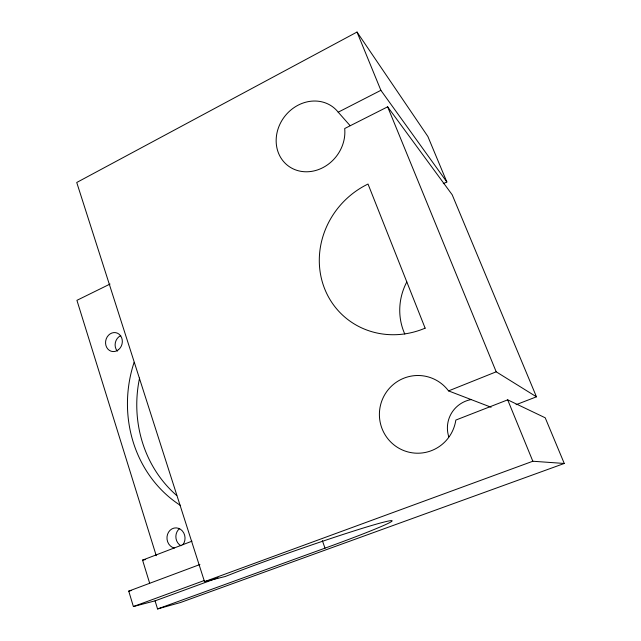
<?xml version="1.0" encoding="UTF-8"?>
<svg xmlns="http://www.w3.org/2000/svg" width="641" height="641" viewBox="0 0 641 641"><rect width="100%" height="100%" fill="white"/><g stroke="black" fill="none" stroke-linecap="round" stroke-linejoin="round"><path stroke-width="0.96" d="M443.26 183.663L446.849 181.972L427.892 136.509L357.013 32.05L76.736 182.485L204.519 581.651L225.207 576.507L240.191 570.658A101.254 3.798 -19.3 0 1 382.501 522.455A101.254 3.798 -19.3 0 1 325.003 548.159L157.558 608.95L155.074 600.849L218.036 577.781M516.093 404.695L536.461 396.811L452.193 194.776L387.645 106.823L344.682 128.545A36.97 32.643 -51.9 0 1 302.223 171.524A36.97 32.643 -51.9 0 1 281.976 120.38A36.97 32.643 -51.9 0 1 338.208 112.191L380.882 90.325L446.849 181.972M110.036 284.051L76.928 300.333L156.244 555.691M157.558 608.95L180.458 602.532L564.264 463.467L545.211 417.788L507.688 399.848L455.839 420.063A38.869 38.436 -82.6 0 1 402.556 450.062A38.869 38.436 -82.6 0 1 387.637 390.401A38.869 38.436 -82.6 0 1 448.548 390.898L496.198 371.812L536.461 396.811M149.682 583.302L142.566 560.122L191.98 541.18M155.074 600.849L133.384 606.546L128.737 591.122L199.912 564.521M133.384 606.546L204.487 580.434M204.519 581.651L532.839 461.24L564.264 463.467M128.737 591.122L131.581 590.465M142.566 560.122L145.419 559.617M448.548 390.898L491.102 407.243M338.208 112.191L350.122 125.676M357.013 32.05L380.882 90.325M387.645 106.823L496.198 371.812M507.688 399.848L532.839 461.24M322.351 540.627L325.003 548.159M448.772 436.777A29.502 29.125 20 0 1 471.271 399.527M176.748 495.533A119.627 110.292 -80.4 0 1 139.57 378.054M180.938 545.763A10 8.902 86 0 1 179.664 528.521M117.351 351.132A9.415 8.213 -76.3 0 1 120.748 335.652M404.8 334.041A61.897 59.373 -34.4 0 1 406.811 281.912M180.329 505.356A121.886 112.015 -80.3 0 1 134.113 362.325M174.352 548.047A10.192 9.038 86.3 0 1 167.533 534.354A10.192 9.038 86.3 0 1 180.578 529.354A10.192 9.038 86.3 0 1 182.885 544.778M425.135 328.16L368.022 184.039A81.856 76.664 -46.9 0 0 324.626 288.722A81.856 76.664 -46.9 0 0 425.135 328.16M118.585 349.641A9.575 8.317 -76.3 0 0 117.68 333.296A9.575 8.317 -76.3 0 0 105.565 343.28A9.575 8.317 -76.3 0 0 118.585 349.641"/></g></svg>
